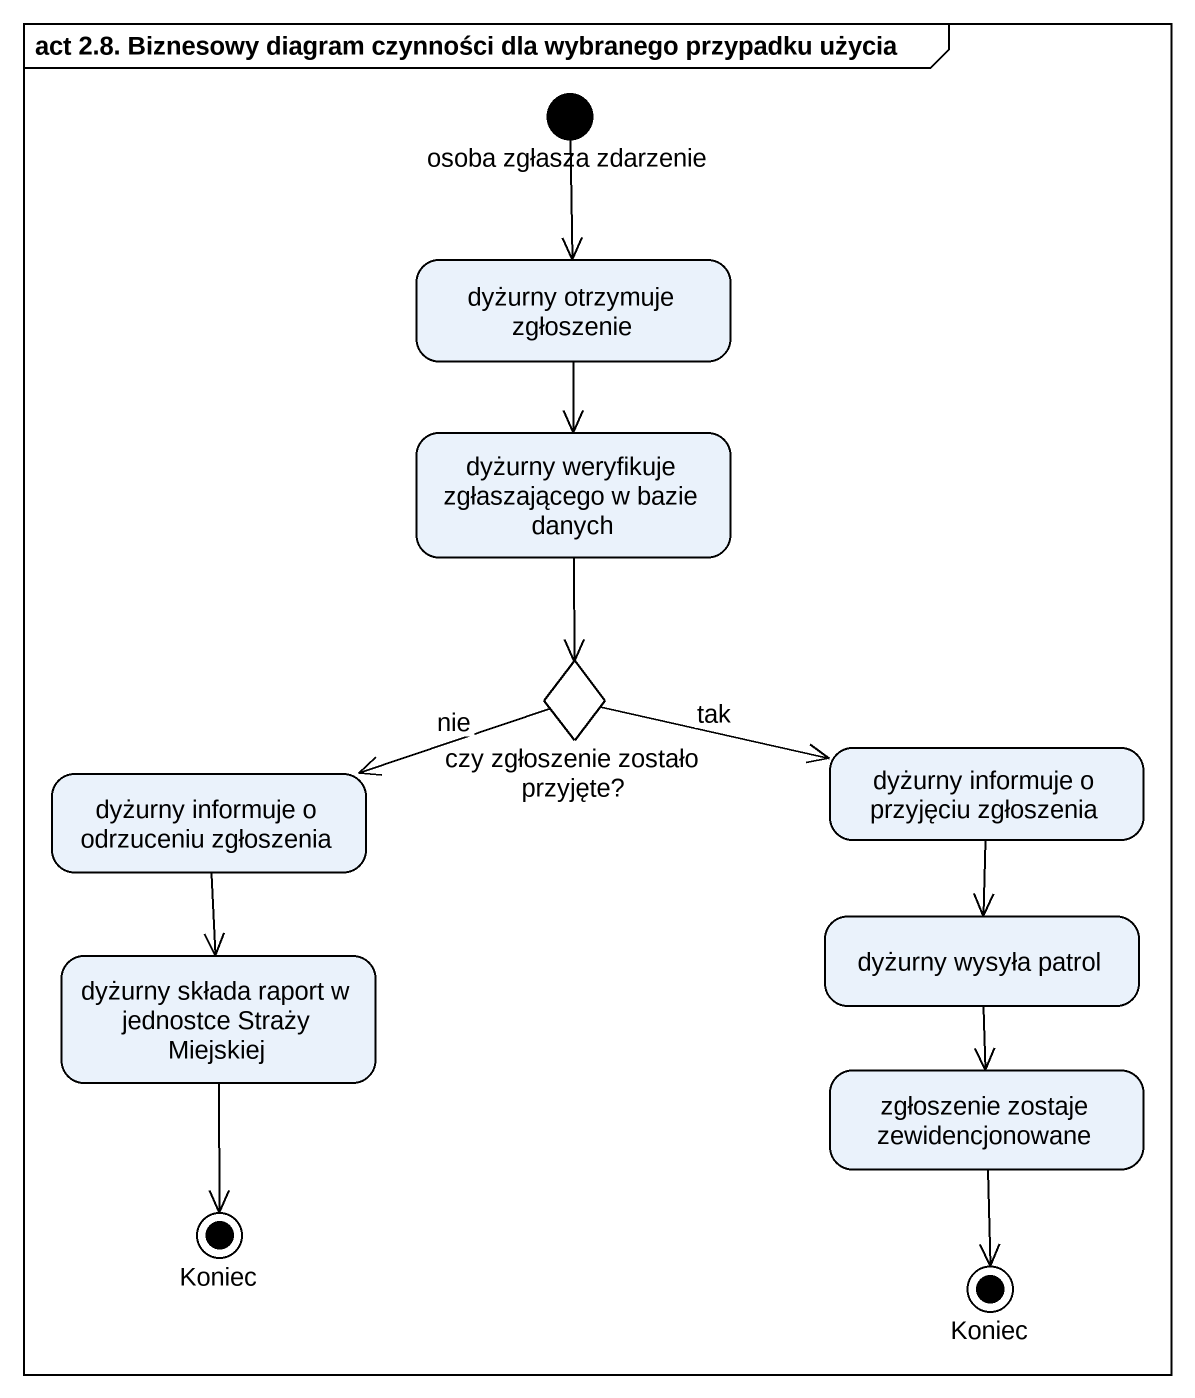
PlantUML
@startuml
mainframe act 2.8. Biznesowy diagram czynności dla wybranego przypadku użycia
hide empty description
state "osoba zgłasza zdarzenie" as osoba_zgłasza_zdarzenie <<start>>
state "dyżurny otrzymuje zgłoszenie" as dyżurny_otrzymuje_zgłoszenie
state "dyżurny weryfikuje zgłaszającego w bazie danych" as dyżurny_weryfikuje
state "czy zgłoszenie zostało przyjęte?" as czy_zgłoszenie_zostało <<choice>>
state "dyżurny informuje o odrzuceniu zgłoszenia" as dyżurny_informuje_o
state "dyżurny informuje o przyjęciu zgłoszenia" as dyżurny_informuje_o_2
state "dyżurny wysyła patrol" as dyżurny_wysyła_patrol
state "dyżurny składa raport w jednostce Straży Miejskiej" as dyżurny_składa_raport_w
state "zgłoszenie zostaje zewidencjonowane" as zgłoszenie_zostaje
state Koniec <<end>>
state "Koniec" as Koniec_2 <<end>>
osoba_zgłasza_zdarzenie --> dyżurny_otrzymuje_zgłoszenie
dyżurny_otrzymuje_zgłoszenie --> dyżurny_weryfikuje
dyżurny_weryfikuje --> czy_zgłoszenie_zostało
czy_zgłoszenie_zostało -left-> dyżurny_informuje_o : nie
czy_zgłoszenie_zostało -right-> dyżurny_informuje_o_2 : tak
dyżurny_informuje_o --> dyżurny_składa_raport_w
dyżurny_informuje_o_2 --> dyżurny_wysyła_patrol
dyżurny_wysyła_patrol --> zgłoszenie_zostaje
dyżurny_składa_raport_w --> Koniec
zgłoszenie_zostaje --> Koniec_2
@enduml
